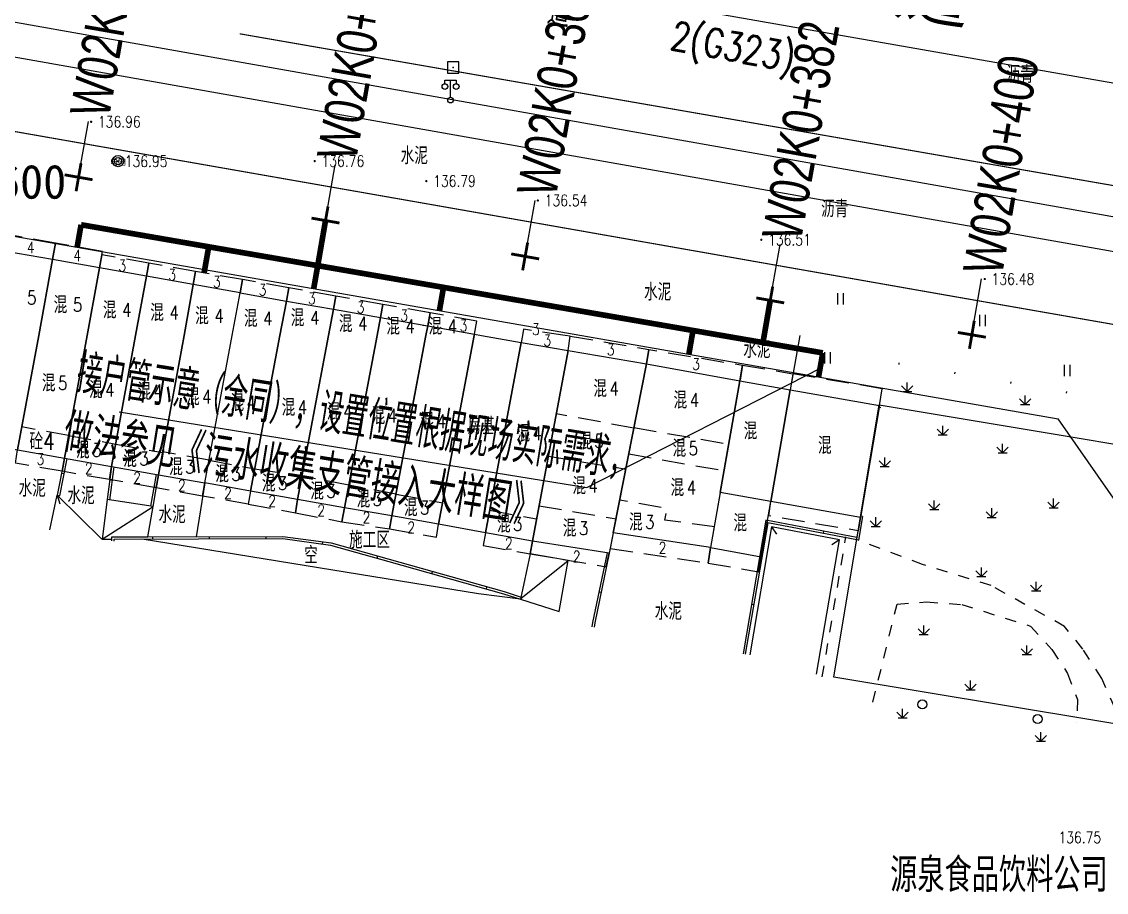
# Model space of a CAD drawing. Extents: x 529262 to 576451, y 2694391 to 2717535.
# Drawn here: x 562165.4 to 562261, y 2710953.5 to 2711030.2 of the extents above; entities that cross this region are included whole.
import ezdxf
from ezdxf.enums import TextEntityAlignment as Align
from ezdxf.xclip import XClip

# ---------------------------------------------------------------- set-up
doc = ezdxf.new("R2010")
doc.units = 0
doc.header["$XCLIPFRAME"] = 0
doc.linetypes.add('X5', pattern=[3, 2, -1])
doc.linetypes.add('X6', pattern=[2, 1, -1])
for name, color, linetype in [('COMPONENT', 8, 'Continuous'), ('DLDW', 8, 'Continuous'), ('DLSS', 4, 'Continuous'), ('GCD', 8, 'Continuous'), ('GPSCOMMON', 7, 'Continuous'), ('GXYZ', 8, 'Continuous'), ('JMD', 8, 'Continuous'), ('KZD', 8, 'Continuous'), ('PP-COM', 7, 'Continuous'), ('RD-中线', 40, 'Continuous'), ('RD-红线', 7, 'Continuous'), ('RD-路名', 7, 'Continuous'), ('ZBTZ', 8, 'Continuous'), ('ZJ', 7, 'Continuous'), ('桩号标注_W02-', 7, 'Continuous'), ('纵断_分栏文字', 7, 'Continuous')]:
    doc.layers.add(name, color=color, linetype=linetype)
doc.layers.add('现状管道深度（物探资料）', color=2, linetype='Continuous', plot=False)
doc.styles.add('HZ', font='rs.shx', dxfattribs={"width": 0.8, "bigfont": 'hztxt.shx'})
doc.styles.add('SEMDI', font='smsim.shx', dxfattribs={"width": 0.75, "bigfont": 'smfs.shx'})
doc.styles.add('SMEDI', font='smsim.shx', dxfattribs={"width": 0.75, "height": 3.5, "bigfont": 'smfs.shx'})
doc.styles.get("Standard").update_dxf_attribs({"font": '', "height": 2.5, "bigfont": 'smfs.shx'})
doc.styles.add('宋体', font='', dxfattribs={"width": 0.75})
doc.styles.add('黑体', font='simhei.ttf')
doc.styles.get('Standard').set_extended_font_data('FangSong_GB2312')
doc.styles.get('宋体').set_extended_font_data('SimSun')
doc.linetypes.add('1161', pattern='A,0,[149,AAA.SHX,S=0.15,R=0,X=0,Y=0],-1.6', length=1.6)

# ---------------------------------------------------------------- blocks, each defined once
blk = doc.blocks.new('A$C19FD0107')
at = {"layer": 'RD-中线', "color": 8}
blk.add_lwpolyline([(-9929.425205267966, 16843.05701837642), (-8702.785203561187, 16628.34379964275)], dxfattribs=at)
at = {"layer": 'RD-红线', "color": 8}
blk.add_lwpolyline([(-8956.512232482433, 16642.30049737869), (-8741.223548203707, 16604.61598823639)], dxfattribs=at)
blk.add_lwpolyline([(-8720.931374274194, 16575.55101593724), (-8741.223548203707, 16604.61598823639, 0.4157479764898608)], format="xyb", dxfattribs=at)
blk = doc.blocks.new('GC200')
at = {"linetype": 'Continuous', "const_width": 0.2, "flags": 128}
blk.add_lwpolyline([(-0.1, 0, 1), (0.1, 0, 1)], format="xyb", close=True, dxfattribs=at)
blk = doc.blocks.new('gc097')
at = {"color": 8}
for p, q in [((-1, 2.9), (-1, 3.5)), ((-1, 3.5), (1, 3.5)), ((0, 0.5), (0, 3.5)), ((1, 3.5), (1, 2.9))]:
    blk.add_line(p, q, dxfattribs=at)
for centre in [(-1, 2.399999999999999), (1, 2.399999999999999), (0, 0)]:
    blk.add_circle(centre, 0.5, dxfattribs=at)
blk = doc.blocks.new('gc115')
at = {"color": 8}
blk.add_lwpolyline([(-1, -0.9999999999999996), (1, -0.9999999999999984), (0.9999999999999992, 1.000000000000001), (-1.000000000000001, 1)], close=True, dxfattribs=at)
blk.add_point((0, 0), dxfattribs=at)
blk = doc.blocks.new('gc124')
at = {"color": 8}
for p, q in [((-1, 1), (0, 0)), ((-0.8, 0), (0.8, 0)), ((0, 0), (0, 1.6)), ((0, 0), (1, 1))]:
    blk.add_line(p, q, dxfattribs=at)
blk = doc.blocks.new('gc121')
at = {"color": 8}
for p, q in [((-0.5, -1), (-0.5, 1)), ((0.5, -1), (0.5, 1))]:
    blk.add_line(p, q, dxfattribs=at)
blk = doc.blocks.new('gc122')
at = {"color": 8}
blk.add_circle((0, 0), 0.8, dxfattribs=at)
blk = doc.blocks.new('gcbj0109')
at = {"linetype": 'Continuous'}
for radius in [1, 0.6447541217484433]:
    blk.add_circle((0, 0), radius, dxfattribs=at)

msp = doc.modelspace()

# ---------------------------------------------------------------- linework, layer by layer
at = {"layer": 'DLSS', "color": 8, "linetype": 'Continuous', "const_width": 0.1}
for points in [[(561966.2479036446, 2711055.340959477), (562202.2772437098, 2711013.966996983)], [(562202.2772437098, 2711013.966996983), (562246.4586494417, 2711006.195038125), (562267.1928699978, 2711002.568038125)]]:
    msp.add_lwpolyline(points, dxfattribs=at)
at = {"layer": 'DLSS', "color": 8, "linetype": 'Continuous', "const_width": 0.1, "flags": 128}
for points in [[(562203.9899653305, 2711025.792588953), (562184.5846494418, 2711029.163038125), (562184.5846494418, 2711029.163038125)], [(562317.6286494418, 2711006.055038125), (562203.9899653303, 2711025.792588953)]]:
    msp.add_lwpolyline(points, dxfattribs=at)
at = {"layer": 'DLSS', "linetype": 'X6'}
for points in [[(562235.9778646299, 2710972.458875926), (562238.0636494417, 2710984.804038125)], [(562261.7500688925, 2710968.532363789), (562261.8016494417, 2710969.673038125), (562260.6315744604, 2710972.306904518), (562258.9545335192, 2710974.905921398), (562257.3476494417, 2710976.908038124), (562250.8556494417, 2710980.517038125), (562244.8276494417, 2710982.361038125), (562239.1736494417, 2710984.506038125)], [(562240.4395325971, 2710970.221670599), (562242.5696494417, 2710978.877038125), (562245.1626853714, 2710979.072445863), (562248.2846494417, 2710978.848038124), (562254.3266494417, 2710976.935038125), (562256.2295043318, 2710974.864017895), (562257.612937873, 2710972.768009666), (562258.4806494417, 2710970.467038125), (562258.4385814049, 2710968.459942983)]]:
    msp.add_lwpolyline(points, dxfattribs=at)
at = {"layer": 'GPSCOMMON', "const_width": 0.5}
for points in [[(562192.1637374925, 2711012.694067748), (562191.4772505801, 2711008.719980459)], [(562170.6060154191, 2711012.325293765), (562170.262137691, 2711010.3702925)], [(562170.6060154191, 2711012.325293765), (562236.0186423154, 2711001.025865997)], [(562181.8619677902, 2711010.380931846), (562181.4564173514, 2711008.084398241)], [(562191.4772505801, 2711008.719980459), (562191.1252549391, 2711006.709056603)], [(562202.5693800242, 2711006.803917439), (562202.2130496448, 2711004.768229558)], [(562231.3869791391, 2711005.655994259), (562230.744543027, 2711001.936917987)], [(562224.5748183273, 2711003.002681004), (562224.2098883532, 2711000.917864305)], [(562236.0186423154, 2711001.025865997), (562235.6492401628, 2710998.915500087)]]:
    msp.add_lwpolyline(points, dxfattribs=at)
at = {"layer": 'JMD', "linetype": 'Continuous'}
for p, q in [((562242.7431953868, 2711000.016414451), (562242.7686780283, 2711000.164234055)), ((562247.6705154817, 2710999.166993071), (562247.6959981231, 2710999.314812673)), ((562252.5978355765, 2710998.317571689), (562252.6233182179, 2710998.465391293)), ((562257.5251556714, 2710997.468150308), (562257.5506383128, 2710997.615969911)), ((562241.1329437529, 2710996.185691633), (562240.9850288457, 2710996.210615121)), ((562168.8811614593, 2710990.431700671, 137.254), (562169.0773316483, 2710990.392748689, 137.254)), ((562173.1473911129, 2710989.841230584, 137.254), (562173.3456745915, 2710989.815083652, 137.254)), ((562177.2477929894, 2710989.156685008, -526.144), (562177.0506726135, 2710989.190501532, -526.144)), ((562168.4916494415, 2710988.470038125), (562168.7245522245, 2710987.704690952)), ((562168.4916494415, 2710988.470038125), (562168.6878196307, 2710988.431086142)), ((562172.4566494417, 2710984.603038125), (562176.9600083112, 2710987.479155333, -526.015)), ((562239.5296494417, 2710986.611038125, 136.686), (562239.37485416, 2710986.637217279, 136.686)), ((562231.4856494417, 2710985.697038125), (562231.9420238078, 2710985.039982239)), ((562236.0774102749, 2710985.10239096, 136.686), (562236.1152361615, 2710985.298781393, 136.686)), ((562176.9210371589, 2710984.608701793, 136.63), (562176.9203509414, 2710984.808700616, 136.63)), ((562181.9210077281, 2710984.625857236, 136.63), (562181.9203215104, 2710984.825856059, 136.63)), ((562186.920978297, 2710984.643012679, 136.63), (562186.9202920793, 2710984.843011502, 136.63)), ((562191.8902900103, 2710984.183297723, 136.63), (562191.9165812864, 2710984.381562114, 136.63)), ((562237.4896494417, 2710984.547038125), (562236.832145211, 2710984.091309931)), ((562196.7235329635, 2710982.927706845, 136.63), (562196.7778129982, 2710983.120200164, 136.63)), ((562230.7753537797, 2710983.751427235, 136.686), (562230.5782092204, 2710983.785102489, 136.686)), ((562209.3801292339, 2710979.371294733, -662.0139999999999), (562213.5740862607, 2710982.718809216, -524.885)), ((562201.5358659386, 2710981.570705983, 136.63), (562201.5901459731, 2710981.763199302, 136.63)), ((562206.3481989136, 2710980.213705122, 136.63), (562206.4024789482, 2710980.406198441, 136.63)), ((562216.2852454786, 2710979.971656691, -525.7369999999999), (562216.481077994, 2710979.931041103, -525.7369999999999)), ((562229.9334724259, 2710978.822813252, 136.686), (562229.7363278667, 2710978.856488507, 136.686))]:
    msp.add_line(p, q, dxfattribs=at)
at = {"layer": 'JMD', "linetype": 'X5'}
for points, elevation in [([(562168.0966494418, 2711009.248038124), (562168.3531142988, 2711010.706082885), (562164.2302688976, 2711011.431276642), (562163.9746494415, 2711009.978038125)], 137.277), ([(562172.2246494417, 2711008.519038125), (562172.4816090162, 2711009.979895435), (562168.3531142988, 2711010.706082885), (562168.0966494418, 2711009.248038124)], 137.264), ([(562176.3626494417, 2711007.783038124), (562176.5683026486, 2711008.94760227), (562172.4281275035, 2711009.675844267), (562172.2246494417, 2711008.519038125)], 137.254), ([(562180.5006494417, 2711007.047038124), (562180.7072035272, 2711008.216703727), (562176.5683026486, 2711008.94760227), (562176.3626494417, 2711007.783038124)], 137.254), ([(562201.1781318203, 2711003.403426482), (562201.3833372765, 2711004.565455124), (562197.2321132654, 2711005.29852984), (562197.0266494417, 2711004.135038124)], 136.9979999999999), ([(562201.1781318203, 2711003.403426482), (562201.3833372765, 2711004.565455124), (562200.9272661639, 2711004.645993829)], 136.9979999999999), ([(562205.3056494417, 2711002.676038125), (562205.5105980216, 2711003.836612139), (562201.3833372765, 2711004.565455124), (562201.1781318203, 2711003.403426482)], 137.0249999999999), ([(562169.1408361379, 2710991.739475703), (562168.9384455361, 2710990.587898211), (562164.8098483072, 2710991.313502248), (562165.0127405246, 2710992.467933872)], 137.264), ([(562173.3016494417, 2710991.011038125), (562173.0979781938, 2710989.855042704), (562168.9376494415, 2710990.588038125), (562169.1408361379, 2710991.739475703)], 137.254), ([(562177.4396494417, 2710990.275038124), (562177.2371638806, 2710989.125772416), (562173.0979781938, 2710989.855042704), (562173.3016494417, 2710991.011038125)], 137.254), ([(562198.0156494415, 2710986.664038125), (562197.8107336548, 2710985.500978962), (562198.1459066779, 2710985.441925866)], 136.9979999999999), ([(562198.0156494415, 2710986.664038125), (562197.8107336548, 2710985.500978962), (562201.9382806286, 2710984.773759262), (562202.1416494416, 2710985.928038124)], 136.9979999999999), ([(562217.5433016511, 2710985.154462482), (562217.2746895396, 2710983.782167466), (562225.9016494417, 2710982.497038125), (562226.1266494417, 2710983.878038125)], -525.5009999999999), ([(562210.411718647, 2710984.441523615), (562210.2006494417, 2710983.318038125), (562216.9236494417, 2710982.175038125), (562217.1926494415, 2710983.363038125)], 137.129)]:
    msp.add_lwpolyline(points, dxfattribs=dict(at, elevation=elevation))
at = {"layer": 'JMD', "linetype": 'Continuous', "flags": 128}
for points, elevation in [([(562166.8689746158, 2711002.568038125), (562168.0966494418, 2711009.248038124), (562163.9746494415, 2711009.978038125), (562162.598773671, 2711002.568038125)], 786.7740000000001), ([(562171.1309514948, 2711002.568038125), (562172.2246494417, 2711008.519038125), (562168.0966494418, 2711009.248038124), (562166.8689746158, 2711002.568038125)], 137.277), ([(562175.410877739, 2711002.568038125), (562176.3626494417, 2711007.783038124), (562172.2246494417, 2711008.519038125), (562171.1309514948, 2711002.568038125)], 137.264), ([(562179.683202566, 2711002.568038125), (562180.5006494417, 2711007.047038124), (562176.3626494417, 2711007.783038124), (562175.410877739, 2711002.568038125)], 137.254), ([(562183.9417679704, 2711002.568038125), (562184.6386494418, 2711006.311038125), (562180.5006494417, 2711007.047038124), (562179.683202566, 2711002.568038125)], 274.508), ([(562196.7289615277, 2711002.568038125), (562197.0266494417, 2711004.135038124), (562201.1781318203, 2711003.403426482), (562201.0203064026, 2711002.568038125)], 136.9979999999999), ([(562200.7580255236, 2711003.4774614), (562201.1781318203, 2711003.403426482), (562201.0203064026, 2711002.568038125)], 136.9979999999999), ([(562201.0203064026, 2711002.568038125), (562201.1781318203, 2711003.403426482), (562205.3056494417, 2711002.676038125), (562205.2852462891, 2711002.568038125)], 137.0249999999999), ([(562162.598773671, 2711002.568038125), (562160.8594872075, 2710993.200831457), (562165.0127405246, 2710992.467933872), (562166.8689746158, 2711002.568038125)], 786.7740000000001), ([(562166.8689746158, 2711002.568038125), (562165.0127405246, 2710992.467933872), (562169.1408361379, 2710991.739475703), (562171.1309514948, 2711002.568038125)], 137.277), ([(562171.1309514948, 2711002.568038125), (562169.1408361379, 2710991.739475703), (562173.3016494417, 2710991.011038125), (562175.410877739, 2711002.568038125)], 137.264), ([(562175.410877739, 2711002.568038125), (562173.3016494417, 2710991.011038125), (562177.4396494417, 2710990.275038124), (562179.683202566, 2711002.568038125)], 137.254), ([(562179.683202566, 2711002.568038125), (562177.4396494417, 2710990.275038124), (562181.5206494418, 2710989.564038125), (562183.9417679704, 2711002.568038125)], 274.508), ([(562201.0203064026, 2711002.568038125), (562198.0156494415, 2710986.664038125), (562193.8436494417, 2710987.380038125), (562196.7289615277, 2711002.568038125)], 136.9979999999999), ([(562198.3151692154, 2710986.610609488), (562198.0156494415, 2710986.664038125), (562201.0203064026, 2711002.568038125)], 137.0249999999999), ([(562205.2852462891, 2711002.568038125), (562202.1416494416, 2710985.928038124), (562198.0156494415, 2710986.664038125), (562201.0203064026, 2711002.568038125)], 137.0249999999999), ([(562201.0203064026, 2711002.568038125), (562199.3321582291, 2710993.632472801)], 136.9979999999999), ([(562205.9110950939, 2711002.568038125), (562209.4316494417, 2711001.940038125), (562206.2786494417, 2710985.174038125), (562202.1416494416, 2710985.928038124), (562205.2852462891, 2711002.568038125)], 137.052), ([(562205.2852462891, 2711002.568038125), (562205.3056494417, 2711002.676038125), (562205.9110950939, 2711002.568038125)], 137.052), ([(562169.1408361379, 2710991.739475703), (562168.4916494415, 2710988.470038125)], 137.254), ([(562169.3378906169, 2710991.704977186), (562168.6878196307, 2710988.431086142)], 137.254), ([(562173.3016494417, 2710991.011038125), (562172.9160036196, 2710988.086519273)], 137.254), ([(562173.4987577943, 2710990.975979703), (562173.1138173295, 2710988.056809883)], 137.254), ([(562176.7622347269, 2710987.509164232), (562177.242736164, 2710990.310061849)], -526.144), ([(562176.9600083112, 2710987.479155333), (562177.4396494417, 2710990.275038124)], -526.144), ([(562231.0048980576, 2710986.283060852), (562228.9914507546, 2710974.495765071)], 136.686), ([(562231.1676494417, 2710986.048038125), (562229.1883321786, 2710974.460549347)], 136.686), ([(562239.3131959896, 2710986.530543039), (562239.0105674897, 2710984.741124522), (562231.0048980576, 2710986.283060852)], 136.686), ([(562239.5296494417, 2710986.611038125), (562239.1736494417, 2710984.506038125), (562231.1676494417, 2710986.048038125)], 136.686), ([(562235.4663959361, 2710972.71534066), (562237.4896494417, 2710984.547038125), (562231.4856494417, 2710985.697038125), (562229.5752163382, 2710974.391348274)], 136.893), ([(562173.3290816147, 2710984.451964034), (562173.3107696449, 2710984.79631575), (562188.3985107142, 2710984.84808343), (562192.6491417789, 2710984.284419354), (562197.7691601344, 2710982.840656141)], 136.63), ([(562173.5312875572, 2710984.415795926), (562173.5216494418, 2710984.597038124), (562188.3856494417, 2710984.648038125), (562192.6086494417, 2710984.088038125), (562197.7402450711, 2710982.641010306)], 136.63), ([(562216.9951320294, 2710983.394452641), (562215.7226494417, 2710977.259038125), (562215.6504770007, 2710976.882034127)], -525.7369999999999), ([(562217.1926494415, 2710983.363038125), (562215.9187937287, 2710977.21992578), (562215.8473669525, 2710976.846816877)], -525.7369999999999), ([(562197.7402450711, 2710982.641010306), (562207.8506494418, 2710979.790038125), (562209.3676494417, 2710979.301038125)], 136.63), ([(562197.7691601344, 2710982.840656141), (562207.9084893467, 2710979.981527618), (562209.4290096674, 2710979.491392853)], 136.63)]:
    msp.add_lwpolyline(points, dxfattribs=dict(at, elevation=elevation))
at = {"layer": 'JMD', "linetype": 'X5'}
for points in [[(562184.6386494418, 2711006.311038125), (562184.8461044057, 2711007.485805183), (562180.7072035272, 2711008.216703727), (562180.5006494417, 2711007.047038124)], [(562188.7241251987, 2711005.60075669), (562188.9296651143, 2711006.764679294), (562184.8461044057, 2711007.485805183), (562184.6386494418, 2711006.311038125)], [(562192.8753873202, 2711004.867897407), (562193.0808891897, 2711006.031604567), (562188.9296651143, 2711006.764679294), (562188.7241251987, 2711005.60075669)], [(562197.0266494417, 2711004.135038124), (562197.2321132654, 2711005.29852984), (562193.0808891897, 2711006.031604567), (562192.8753873202, 2711004.867897407)], [(562213.2913477848, 2711002.568038125), (562209.6378618017, 2711003.107768619), (562209.5425494848, 2711002.568038125)], [(562209.5425494848, 2711002.568038125), (562209.4316494417, 2711001.940038125)], [(562213.5646494417, 2711001.224038124), (562213.752884961, 2711002.49985511), (562213.2913477848, 2711002.568038125)], [(562213.5646494417, 2711001.224038124), (562213.752884961, 2711002.49985511), (562220.6758411906, 2711001.333345127), (562220.4636494418, 2711000.074038125)], [(562228.7126494416, 2710998.567038124), (562228.9440199954, 2710999.940166721), (562233.3670505341, 2710999.194891277), (562233.1286494418, 2710997.780038125)], [(562241.0145887908, 2710996.386046285), (562241.2636760328, 2710997.864319167), (562233.3670505341, 2710999.194891277), (562233.1286494418, 2710997.780038125)], [(562181.5206494418, 2710989.564038125), (562181.3167936204, 2710988.406995104), (562177.2371638806, 2710989.125772416), (562177.4396494417, 2710990.275038124)], [(562185.5409049416, 2710988.84450905), (562185.3389651778, 2710987.698341171), (562181.3167936204, 2710988.406995104), (562181.5206494418, 2710989.564038125)], [(562185.5409049416, 2710988.84450905), (562185.3389651778, 2710987.698341171), (562189.5026494417, 2710986.924038125), (562189.6921670631, 2710988.111649767)], [(562189.6921670631, 2710988.111649767), (562189.5026494417, 2710986.924038125), (562193.6088304585, 2710986.143974015), (562193.8436494417, 2710987.380038125)], [(562193.8436494417, 2710987.380038125), (562193.6088304585, 2710986.143974015), (562197.8107336548, 2710985.500978962), (562198.0156494415, 2710986.664038125)], [(562206.6646494417, 2710987.157038125), (562210.7783263096, 2710986.392913867)], [(562206.2786494417, 2710985.174038125), (562206.0795723058, 2710984.044117925), (562210.2006494417, 2710983.318038125), (562210.411718647, 2710984.441523615)], [(562226.1266494417, 2710983.878038125), (562225.9016494417, 2710982.497038125), (562230.3562108553, 2710981.737077835), (562230.5986494417, 2710983.056038124)]]:
    msp.add_lwpolyline(points, dxfattribs=at)
at = {"layer": 'JMD', "linetype": 'Continuous', "flags": 128}
for points in [[(562183.9417679704, 2711002.568038125), (562184.6386494418, 2711006.311038125), (562188.7241251987, 2711005.60075669), (562188.1479931566, 2711002.568038125)], [(562188.1479931566, 2711002.568038125), (562188.7241251987, 2711005.60075669), (562192.8753873202, 2711004.867897407), (562192.438478126, 2711002.568038125)], [(562192.438478126, 2711002.568038125), (562192.8753873202, 2711004.867897407), (562197.0266494417, 2711004.135038124), (562196.7289615277, 2711002.568038125)], [(562188.1479931566, 2711002.568038125), (562185.5409049416, 2710988.84450905), (562181.5206494418, 2710989.564038125), (562183.9417679704, 2711002.568038125)], [(562192.438478126, 2711002.568038125), (562189.6921670631, 2710988.111649767), (562185.5409049416, 2710988.84450905), (562188.1479931566, 2711002.568038125)], [(562196.7289615277, 2711002.568038125), (562193.8436494417, 2710987.380038125), (562189.6921670631, 2710988.111649767), (562192.438478126, 2711002.568038125)]]:
    msp.add_lwpolyline(points, dxfattribs=at)
for points in [[(562206.2786494417, 2710985.174038125), (562209.4316494417, 2711001.940038125), (562213.5646494417, 2711001.224038124), (562210.411718647, 2710984.441523615)], [(562228.7126494416, 2710998.567038124), (562226.1266494417, 2710983.878038125), (562217.5433016511, 2710985.154462482), (562220.4636494418, 2711000.074038125)], [(562233.1286494418, 2710997.780038125), (562231.4456494417, 2710987.921038125), (562226.9774472251, 2710988.710740616), (562228.7126494416, 2710998.567038124)], [(562241.0145887908, 2710996.386046285), (562239.3556494417, 2710986.523038124), (562231.4456494417, 2710987.921038125), (562233.1286494418, 2710997.780038125)], [(562241.0069936939, 2710996.442411799), (562279.4266476615, 2710990.044526932), (562275.4245465063, 2710966.052416489), (562237.0048925385, 2710972.450301355)], [(562226.1266494417, 2710983.878038125), (562230.5986494417, 2710983.056038124), (562231.4456494417, 2710987.921038125), (562226.9774472251, 2710988.710740616)]]:
    msp.add_lwpolyline(points, close=True, dxfattribs=at)
for points, elevation in [([(562213.5646494417, 2711001.224038124), (562220.4636494418, 2711000.074038125), (562217.1926494415, 2710983.363038125), (562210.411718647, 2710984.441523615)], 137.129), ([(562172.9160036196, 2710988.086519273), (562172.4566494417, 2710984.603038125), (562173.3213185593, 2710984.597946224), (562173.3107696449, 2710984.79631575), (562176.5017096883, 2710984.807264213), (562176.9600083112, 2710987.479155333)], -526.015), ([(562210.2006494417, 2710983.318038125), (562209.3676494417, 2710979.301038125), (562212.7766494417, 2710978.221038125), (562213.5740862607, 2710982.718809216)], -524.885)]:
    msp.add_lwpolyline(points, close=True, dxfattribs=dict(at, elevation=elevation))
at = {"layer": 'JMD', "linetype": 'X5', "flags": 128}
for points in [[(562220.4636494418, 2711000.074038125), (562220.6758411906, 2711001.333345127), (562228.9440199954, 2710999.940166721), (562228.7126494416, 2710998.567038124)], [(562219.363218145, 2710994.452115961), (562227.7289330086, 2710992.979330976)]]:
    msp.add_lwpolyline(points, dxfattribs=at)
for points, elevation in [([(562219.3493340253, 2710994.38118428), (562212.5201205665, 2710995.664188529)], -508.2559999999999), ([(562169.5106494417, 2710993.744038125), (562165.3865645065, 2710994.501977534)], -512.22), ([(562169.5106494417, 2710993.744038125), (562173.662158722, 2710992.986360453)], -512.22), ([(562173.662158722, 2710992.986360453), (562177.7967654072, 2710992.231767616)], -512.22), ([(562181.8931249857, 2710991.564630792), (562177.8109792985, 2710992.309649153)], -515.0839999999998), ([(562211.8166758968, 2710991.919872163), (562218.6457450569, 2710990.786664179)], -508.3359999999998), ([(562218.9066228743, 2710992.119445961), (562227.3168855112, 2710990.638818336)], -508.607), ([(562181.8931249857, 2710991.564630792), (562185.9125920804, 2710990.801044018)], -515.0839999999998), ([(562185.9125920804, 2710990.801044018), (562190.0810310292, 2710990.158602347)], -515.0839999999998), ([(562194.222054131, 2710989.371923318), (562190.0810310292, 2710990.158602347)], -514.844), ([(562198.3780735529, 2710988.582391248), (562194.222054131, 2710989.371923318)], -514.844), ([(562198.3780735529, 2710988.582391248), (562198.5948155401, 2710988.541444768)], -514.844), ([(562198.3780735529, 2710988.582391248), (562202.4961310948, 2710987.804415726)], -514.844), ([(562226.4836494417, 2710985.691038125), (562222.0996494417, 2710986.289038125), (562222.2956494418, 2710987.299038125), (562218.107255722, 2710988.0356109)], -509.911), ([(562239.3556494417, 2710986.523038124), (562239.1336494418, 2710985.343038124), (562231.26952481, 2710986.65752401), (562231.4456494417, 2710987.921038125)], -525.9039999999999), ([(562210.993301806, 2710987.537191881), (562217.7889671224, 2710986.409526894)], -510.672)]:
    msp.add_lwpolyline(points, dxfattribs=dict(at, elevation=elevation))
at = {"layer": 'JMD', "linetype": 'Continuous'}
msp.add_lwpolyline([(562167.8532046337, 2710985.431421458), (562168.4916494415, 2710988.470038125), (562172.450401665, 2710984.60913148)], dxfattribs=at)
at = {"layer": 'ZBTZ', "linetype": '1161', "flags": 128}
msp.add_lwpolyline([(562283.9885424394, 2711009.058723213), (562025.3634668436, 2711054.864523038), (562024.8066897718, 2711051.914318825), (562283.465370398, 2711006.104693589)], close=True, dxfattribs=at)
at = {"layer": 'ZBTZ', "linetype": '1161'}
for points in [[(562233.9950232197, 2711002.568038125), (562233.1286494418, 2710997.780038125)], [(562197.5183764504, 2710981.10910474), (562175.9880237132, 2710984.605500523)], [(562209.3676494417, 2710979.301038125), (562205.6656494418, 2710979.786038125), (562197.5183764504, 2710981.10910474)]]:
    msp.add_lwpolyline(points, dxfattribs=at)
at = {"layer": 'ZBTZ', "linetype": '1161', "elevation": -515.0839999999998, "flags": 128}
msp.add_lwpolyline([(562181.5206494418, 2710989.564038125), (562180.7640208341, 2710984.821888665)], dxfattribs=at)
at = {"layer": '桩号标注_W02-'}
for p, q in [((562170.3840947727, 2711016.511856337), (562171.2473898637, 2711021.436764618)), ((562192.1637374925, 2711012.694067748), (562193.0270325835, 2711017.61897603)), ((562209.7708080562, 2711009.534720098), (562210.6538858007, 2711014.456119665)), ((562231.3869791413, 2711005.655994272), (562232.2700568858, 2711010.577393839)), ((562249.1679944487, 2711002.618502292), (562250.0099370164, 2711007.547105818))]:
    msp.add_line(p, q, dxfattribs=at)
at = {"layer": '桩号标注_W02-', "const_width": 0.25}
for points in [[(562170.5999185455, 2711017.743083407), (562170.1682710001, 2711015.280629266)], [(562171.6153218433, 2711016.296032564), (562169.1528677023, 2711016.727680109)], [(562192.3795612652, 2711013.925294819), (562191.9479137199, 2711011.462840678)], [(562193.3949645631, 2711012.478243975), (562190.9325104221, 2711012.909891521)], [(562209.9915774923, 2711010.76506999), (562209.5500386202, 2711008.304370206)], [(562211.0011579479, 2711009.313950662), (562208.5404581645, 2711009.755489534)], [(562231.6077485774, 2711006.886344164), (562231.1662097053, 2711004.42564438)], [(562232.617329033, 2711005.435224836), (562230.1566292496, 2711005.876763708)], [(562249.3784800906, 2711003.850653174), (562248.9575088068, 2711001.386351411)], [(562250.4001453301, 2711002.40801665), (562247.9358435672, 2711002.828987934)]]:
    msp.add_lwpolyline(points, dxfattribs=at)
at = {"layer": '纵断_分栏文字', "color": 3, "elevation": -137.697}
msp.add_lwpolyline([(562173.9660718839, 2710995.816940046), (562215.1999578053, 2710989.151634882), (562235.8047958512, 2710999.677782033)], dxfattribs=at)

# ---------------------------------------------------------------- block references
at = {"layer": 'COMPONENT', "linetype": 'Continuous', "xscale": 0.5, "yscale": 0.5}
msp.add_blockref('gcbj0109', (562173.8653228534, 2711017.936753737), dxfattribs=at)
at = {"layer": 'DLDW', "color": 252, "linetype": 'Continuous', "xscale": 0.5, "yscale": 0.5, "zscale": 0.5}
msp.add_blockref('gc097', (562203.1896494417, 2711023.310038125), dxfattribs=at)
msp.add_blockref('gc097', (562203.1896494417, 2711023.310038125), dxfattribs=at)
at = {"layer": 'GCD', "linetype": 'Continuous'}
ref = msp.add_blockref('GC200', (562171.4894280154, 2711021.402970839, 136.96), dxfattribs=dict(at, xscale=0.5, yscale=0.5, zscale=0.5))
ref.add_attrib('height', '136.96', dxfattribs={"linetype": 'Continuous', "height": 1, "style": 'HZ', "width": 0.8}).set_placement((562172.0894280154, 2711021.402970839, 136.96), align=Align.MIDDLE_LEFT)
ref = msp.add_blockref('GC200', (562173.8548874237, 2711017.918407475, 136.948), dxfattribs=dict(at, xscale=0.5, yscale=0.5, zscale=0.5))
ref.add_attrib('height', '136.95', dxfattribs={"linetype": 'Continuous', "height": 1, "style": 'HZ', "width": 0.8}).set_placement((562174.4548874237, 2711017.918407475, 136.948), align=Align.MIDDLE_LEFT)
ref = msp.add_blockref('GC200', (562191.2073841265, 2711017.940694697, 136.761), dxfattribs=dict(at, xscale=0.5, yscale=0.5, zscale=0.5))
ref.add_attrib('height', '136.76', dxfattribs={"linetype": 'Continuous', "height": 1, "style": 'HZ', "width": 0.8}).set_placement((562191.8073841265, 2711017.940694697, 136.761), align=Align.MIDDLE_LEFT)
ref = msp.add_blockref('GC200', (562201.0537366658, 2711016.175043303, 136.789), dxfattribs=dict(at, xscale=0.5, yscale=0.5, zscale=0.5))
ref.add_attrib('height', '136.79', dxfattribs={"linetype": 'Continuous', "height": 1, "style": 'HZ', "width": 0.8}).set_placement((562201.6537366657, 2711016.175043303, 136.789), align=Align.MIDDLE_LEFT)
ref = msp.add_blockref('GC200', (562210.8922898453, 2711014.467449328, 136.542), dxfattribs=dict(at, xscale=0.5, yscale=0.5, zscale=0.5))
ref.add_attrib('height', '136.54', dxfattribs={"linetype": 'Continuous', "height": 1, "style": 'HZ', "width": 0.8}).set_placement((562211.4922898452, 2711014.467449328, 136.542), align=Align.MIDDLE_LEFT)
ref = msp.add_blockref('GC200', (562230.5975659414, 2711011.001701187, 136.508), dxfattribs=dict(at, xscale=0.5, yscale=0.5, zscale=0.5))
ref.add_attrib('height', '136.51', dxfattribs={"linetype": 'Continuous', "height": 1, "style": 'HZ', "width": 0.8}).set_placement((562231.1975659414, 2711011.001701187, 136.508), align=Align.MIDDLE_LEFT)
ref = msp.add_blockref('GC200', (562250.3035686859, 2711007.539660327, 136.48), dxfattribs=dict(at, xscale=0.5, yscale=0.5, zscale=0.5))
ref.add_attrib('height', '136.48', dxfattribs={"linetype": 'Continuous', "height": 1, "style": 'HZ', "width": 0.8}).set_placement((562250.9035686859, 2711007.539660327, 136.48), align=Align.MIDDLE_LEFT)
at = {"layer": 'KZD', "linetype": 'Continuous', "xscale": 0.5, "yscale": 0.5, "zscale": 0.5}
msp.add_blockref('gc115', (562203.4106494418, 2711026.194038125, 136.792), dxfattribs=at)
at = {"layer": 'PP-COM'}
ref = msp.add_blockref('A$C19FD0107', (570997.9927985519, 2694390.602628201), dxfattribs=at)
XClip(ref).set_block_clipping_path([(-9366.438313488383, 14428.60439108219), (-3328.44807433628, 17452.748486375436)])
at = {"layer": 'ZBTZ', "linetype": 'Continuous', "xscale": 0.5, "yscale": 0.5}
for name, p in [('gc121', (562237.6009827292, 2711005.789075233)), ('gc121', (562250.1287396218, 2711003.891165637)), ('gc121', (562236.462073745, 2711000.601435754)), ('gc121', (562257.5947628114, 2710999.462700859)), ('gc124', (562243.4699252167, 2710997.608735488)), ('gc124', (562253.8710485364, 2710996.472175859)), ('gc124', (562246.5958931665, 2710993.801098283)), ('gc124', (562251.8817540379, 2710992.209931463)), ('gc124', (562241.4806307182, 2710991.016473042)), ('gc124', (562245.8570044013, 2710987.208835837)), ('gc124', (562256.3718600031, 2710987.3793656)), ('gc124', (562250.9154934757, 2710986.526883399)), ('gc124', (562240.6848758119, 2710985.731299989)), ('gc124', (562250.0061918215, 2710981.298525831)), ('gc124', (562254.8373090987, 2710980.048335231)), ('gc124', (562244.919594361, 2710976.1903805)), ('gc124', (562254.0168781835, 2710974.433099198)), ('gc124', (562249.0546812043, 2710971.332156658)), ('gc124', (562243.0587820895, 2710968.851352643)), ('gc124', (562255.25745062, 2710966.784085385))]:
    msp.add_blockref(name, p, dxfattribs=at)
at = {"layer": 'ZBTZ', "linetype": 'Continuous', "xscale": 0.5, "yscale": 0.5, "zscale": 0.5}
for p in [(562244.8070385582, 2710970.030227595), (562254.9766438071, 2710968.738355063)]:
    msp.add_blockref('gc122', p, dxfattribs=at)

# ---------------------------------------------------------------- texts
at = {"layer": 'GCD', "linetype": 'Continuous', "style": 'HZ', "width": 0.8}
msp.add_text('136.75', height=1, dxfattribs=at).set_placement((562258.6895657, 2710958.307089699), align=Align.MIDDLE)
at = {"layer": 'GXYZ', "linetype": 'Continuous', "style": '宋体'}
msp.add_text('电网', height=0.5, dxfattribs=at).set_placement((562173.8612698294, 2711017.863182106), align=Align.MIDDLE)
at = {"layer": 'JMD', "linetype": 'Continuous', "style": 'HZ', "width": 0.8}
for s, p in [('5', (562165.8433601946, 2711005.907654023)), ('5', (562169.8872734504, 2711005.267166068)), ('4', (562174.2228180192, 2711004.806702531)), ('4', (562178.4091896279, 2711004.577345492)), ('4', (562182.3661714161, 2711004.290649027)), ('4', (562186.6672384446, 2711004.061291987)), ('4', (562190.7962633629, 2711004.118631414)), ('4', (562195.0399826813, 2711003.60257791)), ('4', (562199.2263553094, 2711003.373220872)), ('4', (562202.9539462583, 2711003.373220872))]:
    msp.add_text(s, height=1.199999999999999, dxfattribs=at).set_placement(p, align=Align.MIDDLE_LEFT)
for s, height, p in [('混', 1.5, (562169.3872734503, 2711005.267166068)), ('混', 1.5, (562173.7228180191, 2711004.806702531)), ('混', 1.5, (562177.9091896279, 2711004.577345492)), ('混', 1.5, (562181.8661714161, 2711004.290649027)), ('混', 1.5, (562190.2962633629, 2711004.118631414)), ('混', 1.5, (562186.1672384446, 2711004.061291987)), ('混', 1.5, (562194.5399826813, 2711003.60257791)), ('混', 1.5, (562198.7263553094, 2711003.373220872)), ('混', 1.5, (562202.4539462583, 2711003.373220872)), ('混', 1.5, (562168.348909595, 2710998.3703798)), ('5', 1.199999999999999, (562169.3935702491, 2710998.374386223)), ('混', 1.5, (562172.5047848828, 2710997.766523896)), ('4', 1.199999999999999, (562173.549445537, 2710997.770530319)), ('混', 1.5, (562176.7794338728, 2710997.629804777)), ('混', 1.5, (562216.9846714337, 2710997.875296126)), ('4', 1.199999999999999, (562218.0293320878, 2710997.879302549)), ('4', 1.199999999999999, (562177.8240945268, 2710997.633811199)), ('混', 1.5, (562181.0642847053, 2710997.153856654)), ('4', 1.199999999999999, (562182.1089453595, 2710997.157863077)), ('混', 1.5, (562184.9806614928, 2710996.629512444)), ('混', 1.5, (562224.0543044991, 2710996.860943335)), ('4', 1.199999999999999, (562225.0989651533, 2710996.864949759)), ('4', 1.199999999999999, (562186.0253221471, 2710996.633518867)), ('混', 1.5, (562189.492609094, 2710996.220764392)), ('4', 1.199999999999999, (562190.5372697482, 2710996.224770815)), ('混', 1.5, (562193.481883871, 2710995.851112544)), ('4', 1.199999999999999, (562194.526544525, 2710995.855118968)), ('混', 1.5, (562197.4218971843, 2710995.480736455)), ('4', 1.199999999999999, (562198.4665578385, 2710995.484742878)), ('混', 1.5, (562201.7441952173, 2710994.990197905)), ('4', 1.199999999999999, (562202.7888558714, 2710994.994204328)), ('混', 1.5, (562210.2035501449, 2710993.937502976)), ('4', 1.199999999999999, (562211.2482107991, 2710993.941509399)), ('混', 1.5, (562230.2426520772, 2710994.142547295)), ('砼4', 1.5, (562168.285211332, 2710993.221258419)), ('混', 1.5, (562215.6570823268, 2710993.255337976)), ('5', 1.199999999999999, (562216.701742981, 2710993.259344399)), ('混', 1.5, (562236.7948880754, 2710992.859738182)), ('混', 1.5, (562171.359218571, 2710992.466486658)), ('3', 1.199999999999999, (562172.403879225, 2710992.470493081)), ('混', 1.5, (562175.5239546583, 2710991.702003781)), ('混', 1.5, (562223.9666717318, 2710992.606337748)), ('5', 1.199999999999999, (562225.0113323859, 2710992.61034417)), ('3', 1.199999999999999, (562176.5686153125, 2710991.706010204)), ('混', 1.5, (562179.5725665453, 2710990.978547065)), ('3', 1.199999999999999, (562180.6172271995, 2710990.982553488)), ('混', 1.5, (562183.6423263876, 2710990.352946623)), ('3', 1.199999999999999, (562184.6869870418, 2710990.356953046)), ('混', 1.5, (562187.7469414095, 2710989.536556716)), ('3', 1.199999999999999, (562188.7916020637, 2710989.540563139)), ('混', 1.5, (562192.0143880316, 2710988.837129274)), ('混', 1.5, (562215.136701255, 2710989.301409273)), ('4', 1.199999999999999, (562216.1813619093, 2710989.305415696)), ('混', 1.5, (562223.793555661, 2710989.145005035)), ('4', 1.199999999999999, (562224.838216315, 2710989.149011458)), ('3', 1.199999999999999, (562193.0590486858, 2710988.841135697)), ('混', 1.5, (562196.09935351, 2710988.128957785)), ('3', 1.199999999999999, (562197.1440141642, 2710988.132964208)), ('混', 1.5, (562200.2787702496, 2710987.373574633)), ('3', 1.199999999999999, (562201.3234309036, 2710987.377581056)), ('混', 1.5, (562208.4804370968, 2710985.930578479)), ('混', 1.5, (562220.1336879428, 2710986.112041188)), ('混', 1.5, (562229.3363000397, 2710986.031262365)), ('3', 1.199999999999999, (562209.525097751, 2710985.934584902)), ('混', 1.5, (562214.2889109376, 2710985.567653748)), ('3', 1.199999999999999, (562215.3335715918, 2710985.571660171)), ('3', 1.199999999999999, (562221.1783485968, 2710986.116047611))]:
    msp.add_text(s, height=height, dxfattribs=at).set_placement(p, align=Align.MIDDLE_RIGHT)
msp.add_text('房基', height=1.5, dxfattribs=at).set_placement((562205.9078736904, 2710994.664607785), align=Align.MIDDLE)
at = {"layer": 'RD-路名', "color": 7, "style": '黑体'}
msp.add_text('金宜大道', height=4, rotation=349.7843829022051, dxfattribs=at).set_placement((562238.2908767432, 2711033.919465216), align=Align.MIDDLE)
at = {"layer": 'ZJ', "color": 8, "linetype": 'Continuous', "style": 'HZ', "width": 0.8}
for s, p in [('金   宜   大   道', (562203.2868163222, 2711032.966729882, 136.856)), ('2(G323)', (562228.089884121, 2711027.87207285))]:
    msp.add_text(s, height=2.5, rotation=349.5098012914563, dxfattribs=at).set_placement(p, align=Align.MIDDLE)
at = {"layer": 'ZJ', "color": 8, "linetype": 'Continuous', "ltscale": 0.5, "style": 'HZ', "width": 0.8}
for p in [(562253.4245473089, 2711025.657044829), (562237.0748619833, 2711013.799093443)]:
    msp.add_text('沥青', height=1.5, dxfattribs=at).set_placement(p, align=Align.MIDDLE)
at = {"layer": 'ZJ', "color": 8, "linetype": 'Continuous', "style": 'HZ', "width": 0.8}
for s, height, p in [('水泥', 1.5, (562199.993745574, 2711018.485985335)), ('4', 1, (562166.1677667447, 2711010.323819985)), ('4', 1, (562170.2649524271, 2711009.605100859)), ('3', 1, (562174.2413294493, 2711008.717442658)), ('3', 1, (562178.6294712542, 2711007.920580379)), ('3', 1, (562182.5837478553, 2711007.290683594)), ('3', 1, (562186.6201473079, 2711006.585687558)), ('水泥', 1.5, (562221.4582532108, 2711006.467812747)), ('3', 1, (562190.9627038934, 2711005.835489928)), ('3', 1, (562195.2598387657, 2711005.039816672)), ('3', 1, (562199.1017531126, 2711004.336333004)), ('3', 1, (562204.3327719949, 2711003.42878107)), ('3', 1, (562210.7219692848, 2711003.10845764)), ('3', 1, (562211.7240725155, 2711002.127874828)), ('水泥', 1.5, (562230.2058967893, 2711001.398799407)), ('3', 1, (562217.3148565735, 2711001.317123129)), ('3', 1, (562224.8404116101, 2711000.037948462)), ('3', 1, (562167.0216481226, 2710991.667519878)), ('2', 1, (562171.2820576336, 2710990.844573262)), ('水泥', 1.5, (562166.296012689, 2710989.167459766)), ('2', 1, (562175.5424671447, 2710990.021626646)), ('2', 1, (562179.4977350594, 2710989.337149404)), ('水泥', 1.5, (562170.6077176689, 2710988.514255575)), ('2', 1, (562183.5670924167, 2710988.652672161)), ('2', 1, (562187.4567028773, 2710987.948610965)), ('水泥', 1.5, (562178.6346066582, 2710986.845885386)), ('2', 1, (562191.782201235, 2710987.143956724)), ('2', 1, (562195.7723883458, 2710986.506937531)), ('2', 1, (562199.7240104825, 2710985.632778272)), ('施工区', 1.5, (562196.0385301503, 2710984.616695415)), ('施工区', 1.5, (562196.0385301503, 2710984.616695415)), ('空', 1.5, (562190.8845210742, 2710983.28408755)), ('2', 1, (562208.3334988428, 2710984.230272748)), ('2', 1, (562221.8861528536, 2710983.831729115)), ('2', 1, (562214.31636664, 2710983.063603102)), ('水泥', 1.5, (562222.4036963399, 2710978.316145459)), ('源泉食品饮料公司', 3, (562251.5607992777, 2710955.147666655, -143.229))]:
    msp.add_text(s, height=height, dxfattribs=at).set_placement(p, align=Align.MIDDLE)
at = {"layer": '桩号标注_W02-', "style": 'SEMDI', "width": 0.75}
for s, rotation, p in [('W02K0+320', 80.05754387568874, (562171.3337193727, 2711021.929255446)), ('W02K0+342', 80.05754387568874, (562193.1133620925, 2711018.111466858)), ('W02K0+360', 79.82731320476478, (562210.7421935751, 2711014.948259622)), ('W02K0+382', 79.82731320476478, (562232.3583646602, 2711011.069533796)), ('W02K0+400', 80.30586296733506, (562250.0941312732, 2711008.039966171))]:
    msp.add_text(s, height=3.5, rotation=rotation, dxfattribs=at).set_placement(p, align=Align.MIDDLE_LEFT)
at = {"layer": '现状管道深度（物探资料）'}
msp.add_text('污水井深1.5m,d600', height=3, dxfattribs=at).set_placement((562151.9328874237, 2711016.125407475), align=Align.MIDDLE_CENTER)
at = {"layer": '纵断_分栏文字', "color": 3, "style": 'SMEDI'}
for s, width, p in [('接户管示意（余同），设置位置根据现场实际需求，', 0.65, (562170.022632062, 2710997.593466903, -137.697)), ('做法参见《污水收集支管接入大样图》', 0.75, (562168.8570593869, 2710992.375039816, -137.697))]:
    msp.add_text(s, height=3.5, rotation=350.8664427999537, dxfattribs=dict(at, width=width)).set_placement(p)

doc.saveas('drawing.dxf')
